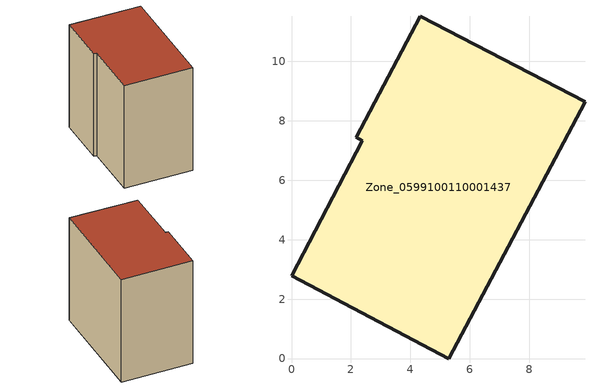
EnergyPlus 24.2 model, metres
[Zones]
Zone_0599100110001437
 floor ground (C_G): 4.33,11.51 9.88,8.64 5.3,0 0,2.79 2.39,7.33 2.17,7.44 z0
 wall outside (C_F): 5.3,0 9.88,8.64 4.33,11.51 2.17,7.44 2.39,7.33 0,2.79 5.3,0 z0:9.69
 roof outside (C_R): 9.88,8.64 4.33,11.51 2.17,7.44 2.39,7.33 0,2.79 5.3,0 z9.69
[BUILDING]
Pand.0599100110001437: North Axis=0; Terrain=City; Loads Convergence Tolerance Value=0.04; Temperature Convergence Tolerance Value=0.4; Solar Distribution=FullExterior; Maximum Number of Warmup Days=25; Minimum Number of Warmup Days=1
[Site:Location]
Rotterdam.The.Hague.AP_ZH_NLD Design_Conditions: Latitude=51.96; Longitude=4.45; Time Zone=1; Elevation=-4.5
[SITE:GROUNDTEMPERATURE:BUILDINGSURFACE]
18, 18, 18, 18, 18, 18, 18, 18, 18, 18, 18, 18
[MATERIAL] Thermal Absorptance=0.9; Solar Absorptance=0.7; Visible Absorptance=0.7
Name | Roughness | Thickness | Conductivity | Density | Specific Heat
G.TI.2015-2018 | MediumSmooth | 0.15 | 0.0428571 | 540 | 1210
F.TI.2015-2018 | Rough | 0.3 | 0.0666667 | 1920 | 840
R.TI.2015-2018 | MediumRough | 0.2 | 0.0333333 | 1500 | 1000
[CONSTRUCTION]
C_G: G.TI.2015-2018
C_F: F.TI.2015-2018
C_R: R.TI.2015-2018
[ZONE]
Zone_0599100110001437: Type=1; Multiplier=1; Ceiling Height=Autocalculate; Volume=Autocalculate; Floor Area=autocalculate; Part of Total Floor Area=Yes
[ZONEINFILTRATION:DESIGNFLOWRATE]
Infil_Zone_0599100110001437: Zone or ZoneList or Space or SpaceList=Zone_0599100110001437; Schedule=AlwaysOn; Design Flow Rate Calculation Method=Flow/Area; Flow Rate per Floor Area=0.0015; Constant Term Coefficient=1; Temperature Term Coefficient=0; Velocity Term Coefficient=0; Velocity Squared Term Coefficient=0
[HVACTEMPLATE:ZONE:IDEALLOADSAIRSYSTEM]
Zone_0599100110001437: Maximum Heating Supply Air Temperature=50; Minimum Cooling Supply Air Temperature=13; Maximum Heating Supply Air Humidity Ratio=0.0156; Minimum Cooling Supply Air Humidity Ratio=0.0077; Heating Limit=NoLimit; Cooling Limit=NoLimit; Dehumidification Control Type=ConstantSensibleHeatRatio; Cooling Sensible Heat Ratio=0.7; Dehumidification Setpoint=60; Humidification Control Type=None; Humidification Setpoint=30; Outdoor Air Method=None; Outdoor Air Flow Rate per Person=0.00944; Outdoor Air Flow Rate per Zone Floor Area=0; Outdoor Air Flow Rate per Zone=0; Demand Controlled Ventilation Type=None; Outdoor Air Economizer Type=NoEconomizer; Heat Recovery Type=None; Sensible Heat Recovery Effectiveness=0.7; Latent Heat Recovery Effectiveness=0.65
[ZONECONTROL:THERMOSTAT]
ThermostatControl_Zone_0599100110001437: Zone or ZoneList=Zone_0599100110001437; Control Type Schedule=DualSetpointControlType; Control 1=Thermostat_Zone_0599100110001437; Temperature Difference Between Cutout And Setpoint=0
[THERMOSTATSETPOINT:DUALSETPOINT]
Thermostat_Zone_0599100110001437: Heating Setpoint Temperature Schedule=HeatingSetpoint_Zone_0599100110001437; Cooling Setpoint Temperature Schedule=CoolingSetpoint_Zone_0599100110001437
[SCHEDULE:COMPACT]
HeatingSetpoint_Zone_0599100110001437: Through: 12/31, For: AllDays, Until: 24:00, 21
CoolingSetpoint_Zone_0599100110001437: Through: 12/31, For: AllDays, Until: 24:00, 24
DualSetpointControlType: Through: 12/31, For: AllDays, Until: 24:00, 4
AlwaysOn: Through: 12/31, For: AllDays, Until: 24:00, 1
